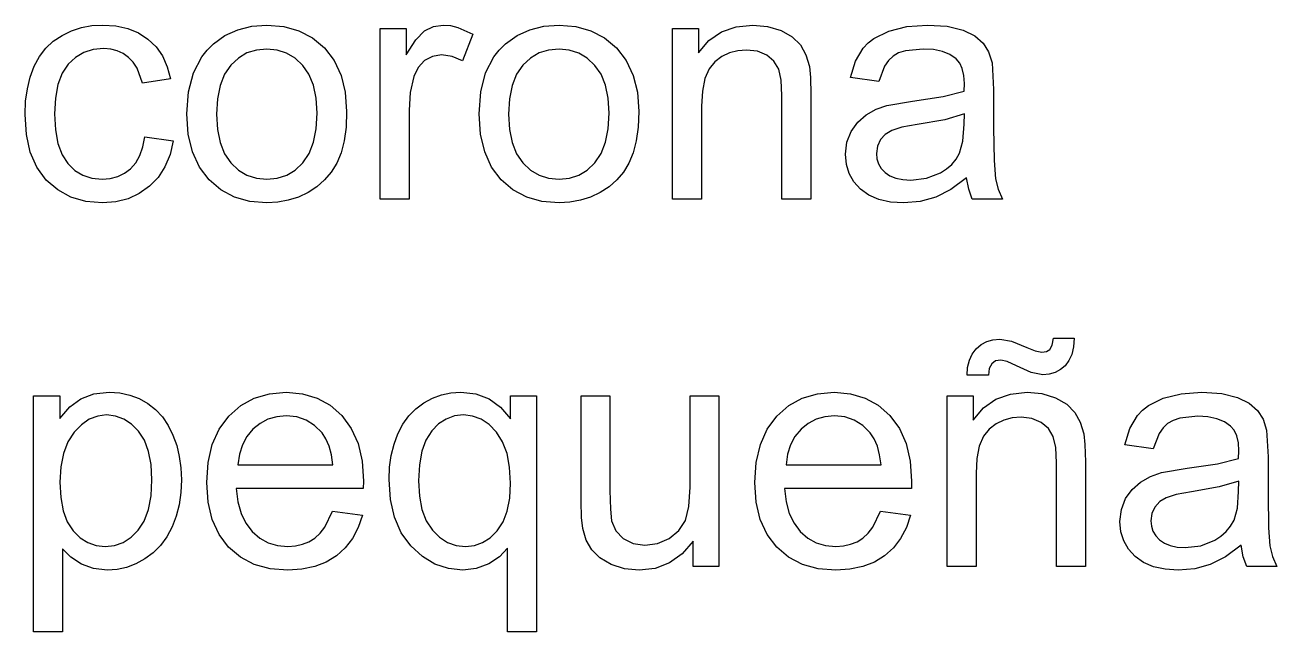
# Model space of a CAD drawing. Extents: x -1652 to 1470, y -458 to 1785.
# Drawn here: x -1629.9 to -1399, y 1299.4 to 1411.2 of the extents above; entities that cross this region are included whole.
import ezdxf

# ---------------------------------------------------------------- set-up
doc = ezdxf.new("R2010")
doc.units = 0
doc.layers.add('LAYER_1', color=7, linetype='CONTINUOUS')

msp = doc.modelspace()

# ---------------------------------------------------------------- linework, layer by layer
at = {"layer": 'LAYER_1', "color": 250}
for points in [[(-1607.8047, 1390.637), (-1602.6047, 1389.912), (-1603.1797, 1387.362), (-1604.1297, 1385.112), (-1605.3797, 1383.162), (-1606.9797, 1381.512), (-1608.8547, 1380.162), (-1610.9047, 1379.212), (-1613.1797, 1378.637), (-1615.6547, 1378.462), (-1618.7047, 1378.712), (-1621.4547, 1379.512), (-1623.9047, 1380.837), (-1626.0047, 1382.662), (-1627.7297, 1385.012), (-1628.9547, 1387.787), (-1629.6797, 1391.037), (-1629.9297, 1394.7369), (-1629.8297, 1397.187), (-1629.5047, 1399.487), (-1628.9797, 1401.637), (-1628.2297, 1403.637), (-1627.2797, 1405.412), (-1626.1047, 1406.962), (-1624.7297, 1408.2619), (-1623.1047, 1409.337), (-1621.3547, 1410.162), (-1619.5047, 1410.762), (-1617.6047, 1411.137), (-1615.6047, 1411.237), (-1613.1797, 1411.087), (-1610.9547, 1410.6119), (-1608.9797, 1409.787), (-1607.2547, 1408.6619), (-1605.7547, 1407.237), (-1604.5797, 1405.537), (-1603.6797, 1403.562), (-1603.0797, 1401.312), (-1608.2297, 1400.512), (-1609.2547, 1403.287), (-1609.9797, 1404.387), (-1610.8547, 1405.287), (-1611.8547, 1405.987), (-1612.9297, 1406.487), (-1614.1047, 1406.787), (-1615.4047, 1406.887), (-1617.3297, 1406.712), (-1619.0547, 1406.162), (-1620.6047, 1405.262), (-1621.9547, 1404.012), (-1623.0547, 1402.362), (-1623.8547, 1400.2869), (-1624.3047, 1397.787), (-1624.4797, 1394.887), (-1624.3297, 1391.937), (-1623.8547, 1389.412), (-1623.1047, 1387.337), (-1622.0547, 1385.687), (-1620.7297, 1384.437), (-1619.2547, 1383.537), (-1617.5797, 1383.012), (-1615.7047, 1382.812), (-1614.2047, 1382.937), (-1612.8297, 1383.312), (-1611.5797, 1383.912), (-1610.4797, 1384.737), (-1609.5047, 1385.837), (-1608.7547, 1387.162), (-1608.1797, 1388.787), (-1607.8047, 1390.637)], [(-1600.0547, 1394.862), (-1599.7547, 1398.937), (-1598.8297, 1402.437), (-1597.3047, 1405.387), (-1596.3297, 1406.6369), (-1595.1797, 1407.762), (-1593.0547, 1409.287), (-1590.6797, 1410.387), (-1588.1047, 1411.0369), (-1585.3047, 1411.237), (-1582.2047, 1410.987), (-1579.4047, 1410.187), (-1576.9047, 1408.862), (-1574.7047, 1407.012), (-1572.9047, 1404.6869), (-1571.6297, 1401.962), (-1570.8547, 1398.837), (-1570.6047, 1395.287), (-1570.7047, 1392.437), (-1571.0547, 1389.887), (-1571.6047, 1387.662), (-1572.4047, 1385.762), (-1573.4297, 1384.137), (-1574.6547, 1382.687), (-1576.0797, 1381.437), (-1577.7047, 1380.387), (-1579.4797, 1379.537), (-1581.3547, 1378.937), (-1583.2797, 1378.587), (-1585.3047, 1378.462), (-1588.4547, 1378.712), (-1591.2797, 1379.512), (-1593.7797, 1380.837), (-1595.9797, 1382.687), (-1597.7547, 1385.037), (-1599.0297, 1387.837), (-1599.8047, 1391.112), (-1600.0547, 1394.862)], [(-1564.4047, 1379.137), (-1564.4047, 1410.587), (-1559.6047, 1410.587), (-1559.6047, 1405.762), (-1557.8547, 1408.537), (-1556.2297, 1410.187), (-1554.5797, 1410.987), (-1552.8047, 1411.237), (-1551.4297, 1411.137), (-1550.0797, 1410.812), (-1547.3047, 1409.562), (-1549.2047, 1404.637), (-1551.1547, 1405.4619), (-1553.0797, 1405.737), (-1554.7297, 1405.4619), (-1556.2047, 1404.6869), (-1557.3797, 1403.437), (-1558.1797, 1401.762), (-1558.8547, 1398.812), (-1559.0797, 1395.5619), (-1559.0797, 1379.137), (-1564.4047, 1379.137)], [(-1546.1547, 1394.862), (-1545.8547, 1398.937), (-1544.9547, 1402.437), (-1543.4297, 1405.387), (-1542.4297, 1406.6369), (-1541.3047, 1407.762), (-1539.1547, 1409.287), (-1536.8047, 1410.387), (-1534.2297, 1411.0369), (-1531.4047, 1411.237), (-1528.3297, 1410.987), (-1525.5297, 1410.187), (-1523.0297, 1408.862), (-1520.8047, 1407.012), (-1519.0297, 1404.6869), (-1517.7297, 1401.962), (-1516.9547, 1398.837), (-1516.7047, 1395.287), (-1516.8297, 1392.437), (-1517.1547, 1389.887), (-1517.7297, 1387.662), (-1518.5297, 1385.762), (-1519.5297, 1384.137), (-1520.7547, 1382.687), (-1522.1797, 1381.437), (-1523.8297, 1380.387), (-1525.6047, 1379.537), (-1527.4547, 1378.937), (-1529.4047, 1378.587), (-1531.4047, 1378.462), (-1534.5547, 1378.712), (-1537.3797, 1379.512), (-1539.9047, 1380.837), (-1542.0797, 1382.687), (-1543.8797, 1385.037), (-1545.1297, 1387.837), (-1545.9047, 1391.112), (-1546.1547, 1394.862)], [(-1510.4547, 1379.137), (-1510.4547, 1410.587), (-1505.6547, 1410.587), (-1505.6547, 1406.112), (-1503.7547, 1408.362), (-1501.4297, 1409.962), (-1498.7547, 1410.937), (-1495.6797, 1411.237), (-1492.9547, 1410.987), (-1490.4547, 1410.2369), (-1488.3797, 1409.0369), (-1486.8797, 1407.562), (-1485.8797, 1405.737), (-1485.2297, 1403.612), (-1485.0047, 1401.587), (-1484.9297, 1398.437), (-1484.9297, 1379.137), (-1490.2797, 1379.137), (-1490.2797, 1398.237), (-1490.4297, 1401.0869), (-1490.8797, 1403.112), (-1491.7547, 1404.562), (-1493.0797, 1405.687), (-1494.8047, 1406.412), (-1496.8047, 1406.6369), (-1498.4297, 1406.512), (-1499.9547, 1406.112), (-1501.3547, 1405.437), (-1502.6547, 1404.487), (-1503.7297, 1403.162), (-1504.5047, 1401.362), (-1504.9547, 1399.062), (-1505.1297, 1396.287), (-1505.1297, 1379.137), (-1510.4547, 1379.137)], [(-1456.2047, 1383.062), (-1459.1047, 1380.912), (-1461.9047, 1379.512), (-1464.7547, 1378.712), (-1467.8047, 1378.462), (-1470.2547, 1378.612), (-1472.3797, 1379.087), (-1474.2297, 1379.887), (-1475.7797, 1380.987), (-1477.0047, 1382.337), (-1477.8547, 1383.862), (-1478.3797, 1385.562), (-1478.5547, 1387.437), (-1478.3047, 1389.637), (-1477.5047, 1391.637), (-1476.3047, 1393.362), (-1474.7547, 1394.687), (-1472.9297, 1395.712), (-1470.9047, 1396.437), (-1466.1797, 1397.237), (-1460.5547, 1398.087), (-1456.6547, 1399.062), (-1456.6297, 1400.437), (-1456.7297, 1401.962), (-1457.0047, 1403.212), (-1457.4797, 1404.237), (-1458.1297, 1405.037), (-1459.2797, 1405.812), (-1460.6797, 1406.362), (-1462.3297, 1406.712), (-1464.2297, 1406.812), (-1467.5047, 1406.487), (-1468.7547, 1406.087), (-1469.7797, 1405.4869), (-1470.6297, 1404.712), (-1471.3547, 1403.662), (-1472.4297, 1400.812), (-1477.6547, 1401.562), (-1476.7047, 1404.587), (-1475.3047, 1406.962), (-1474.4047, 1407.937), (-1473.3047, 1408.787), (-1470.5797, 1410.137), (-1467.2547, 1410.962), (-1463.4297, 1411.237), (-1459.7797, 1411.0119), (-1456.8547, 1410.287), (-1454.6797, 1409.237), (-1453.1547, 1407.912), (-1452.1547, 1406.287), (-1451.5047, 1404.2869), (-1451.2297, 1399.387), (-1451.2297, 1392.312), (-1451.1547, 1386.262), (-1450.9047, 1382.912), (-1450.4047, 1380.987), (-1449.6047, 1379.137), (-1455.1797, 1379.137), (-1455.8297, 1380.962), (-1456.2047, 1383.062)], [(-1594.6047, 1394.837), (-1594.4297, 1392.012), (-1593.9297, 1389.562), (-1593.1047, 1387.512), (-1591.9547, 1385.812), (-1590.5547, 1384.512), (-1588.9797, 1383.562), (-1587.2297, 1383.012), (-1585.3047, 1382.812), (-1583.4047, 1383.012), (-1581.6547, 1383.562), (-1580.0797, 1384.512), (-1578.6797, 1385.837), (-1577.5297, 1387.537), (-1576.7047, 1389.637), (-1576.2047, 1392.137), (-1576.0547, 1395.012), (-1576.2047, 1397.737), (-1576.7047, 1400.137), (-1577.5547, 1402.162), (-1578.7047, 1403.812), (-1580.1047, 1405.137), (-1581.6797, 1406.062), (-1583.4047, 1406.6369), (-1585.3047, 1406.812), (-1587.2297, 1406.6369), (-1588.9797, 1406.087), (-1590.5547, 1405.137), (-1591.9547, 1403.837), (-1593.1047, 1402.162), (-1593.9297, 1400.112), (-1594.4297, 1397.662), (-1594.6047, 1394.837)], [(-1540.7047, 1394.837), (-1540.5297, 1392.012), (-1540.0547, 1389.562), (-1539.2297, 1387.512), (-1538.0797, 1385.812), (-1536.6547, 1384.512), (-1535.0797, 1383.562), (-1533.3297, 1383.012), (-1531.4047, 1382.812), (-1529.5047, 1383.012), (-1527.7797, 1383.562), (-1526.2047, 1384.512), (-1524.8047, 1385.837), (-1523.6297, 1387.537), (-1522.8297, 1389.637), (-1522.3297, 1392.137), (-1522.1547, 1395.012), (-1522.3297, 1397.737), (-1522.8297, 1400.137), (-1523.6547, 1402.162), (-1524.8047, 1403.812), (-1526.2297, 1405.137), (-1527.7797, 1406.062), (-1529.5297, 1406.6369), (-1531.4047, 1406.812), (-1533.3297, 1406.6369), (-1535.0797, 1406.087), (-1536.6547, 1405.137), (-1538.0797, 1403.837), (-1539.2297, 1402.162), (-1540.0547, 1400.112), (-1540.5297, 1397.662), (-1540.7047, 1394.837)], [(-1456.6297, 1394.887), (-1460.2547, 1393.787), (-1465.3547, 1392.887), (-1468.1797, 1392.3869), (-1470.0297, 1391.812), (-1471.2297, 1391.087), (-1472.1297, 1390.112), (-1472.6797, 1388.912), (-1472.8547, 1387.587), (-1472.7547, 1386.562), (-1472.4547, 1385.637), (-1471.9547, 1384.812), (-1471.2547, 1384.062), (-1470.3547, 1383.437), (-1469.2547, 1382.987), (-1467.9797, 1382.737), (-1466.5297, 1382.637), (-1463.6047, 1382.987), (-1461.0297, 1383.987), (-1459.9297, 1384.712), (-1458.9547, 1385.562), (-1458.1547, 1386.537), (-1457.5047, 1387.637), (-1456.8797, 1389.862), (-1456.6547, 1392.937), (-1456.6297, 1394.887)], [(-1456.1297, 1346.687), (-1456.0297, 1348.137), (-1455.7047, 1349.437), (-1455.1797, 1350.562), (-1454.4297, 1351.562), (-1453.5297, 1352.337), (-1452.5047, 1352.912), (-1451.3797, 1353.237), (-1450.1047, 1353.362), (-1447.9547, 1352.962), (-1445.1297, 1351.812), (-1443.5547, 1351.162), (-1442.3297, 1350.937), (-1441.5047, 1351.062), (-1440.8797, 1351.437), (-1440.4547, 1352.212), (-1440.1797, 1353.487), (-1436.3547, 1353.487), (-1436.5047, 1351.912), (-1436.8297, 1350.537), (-1437.3547, 1349.387), (-1438.0547, 1348.437), (-1438.9047, 1347.712), (-1439.8797, 1347.187), (-1440.9547, 1346.862), (-1442.1297, 1346.762), (-1444.2797, 1347.162), (-1447.0297, 1348.412), (-1448.7547, 1349.212), (-1449.9297, 1349.487), (-1450.8547, 1349.312), (-1451.5547, 1348.762), (-1452.0297, 1347.912), (-1452.1797, 1346.687), (-1456.1297, 1346.687)], [(-1628.3547, 1299.362), (-1628.3547, 1342.862), (-1623.5047, 1342.862), (-1623.5047, 1338.737), (-1621.6797, 1340.837), (-1619.6297, 1342.337), (-1617.2297, 1343.237), (-1614.3797, 1343.537), (-1612.4297, 1343.412), (-1610.6047, 1343.012), (-1608.8797, 1342.387), (-1607.2797, 1341.462), (-1605.8547, 1340.337), (-1604.5797, 1338.987), (-1603.5297, 1337.412), (-1602.6547, 1335.637), (-1601.9547, 1333.712), (-1601.4797, 1331.687), (-1601.1797, 1329.587), (-1601.0797, 1327.387), (-1601.1797, 1325.037), (-1601.5047, 1322.812), (-1602.0547, 1320.712), (-1602.8047, 1318.712), (-1603.7547, 1316.912), (-1604.9297, 1315.312), (-1606.2797, 1313.937), (-1607.8297, 1312.812), (-1609.5047, 1311.912), (-1611.2047, 1311.262), (-1612.9547, 1310.887), (-1614.7547, 1310.762), (-1617.3047, 1311.037), (-1619.5297, 1311.862), (-1621.4797, 1313.137), (-1623.0047, 1314.712), (-1623.0047, 1299.362), (-1628.3547, 1299.362)], [(-1573.1797, 1321.612), (-1567.6797, 1320.862), (-1568.4547, 1318.612), (-1569.5297, 1316.612), (-1570.8547, 1314.862), (-1572.4797, 1313.412), (-1574.3547, 1312.237), (-1576.4797, 1311.412), (-1578.8547, 1310.912), (-1581.4547, 1310.762), (-1584.7297, 1311.012), (-1587.6297, 1311.812), (-1590.1797, 1313.137), (-1592.3797, 1314.987), (-1594.1297, 1317.312), (-1595.4047, 1320.087), (-1596.1547, 1323.262), (-1596.4047, 1326.887), (-1596.1547, 1330.612), (-1595.3797, 1333.912), (-1594.1047, 1336.762), (-1592.3297, 1339.162), (-1590.1297, 1341.087), (-1587.6547, 1342.437), (-1584.8547, 1343.262), (-1581.7547, 1343.537), (-1578.7547, 1343.262), (-1576.0547, 1342.462), (-1573.6297, 1341.137), (-1571.4797, 1339.262), (-1569.7297, 1336.887), (-1568.4797, 1334.087), (-1567.7297, 1330.862), (-1567.4797, 1327.187), (-1567.5297, 1325.787), (-1590.9547, 1325.787), (-1590.6547, 1323.337), (-1590.0547, 1321.212), (-1589.1797, 1319.387), (-1588.0047, 1317.862), (-1586.6297, 1316.662), (-1585.0547, 1315.812), (-1583.3547, 1315.287), (-1581.4547, 1315.112), (-1580.0547, 1315.212), (-1578.7547, 1315.512), (-1577.5547, 1315.987), (-1576.4797, 1316.662), (-1575.4797, 1317.562), (-1574.6047, 1318.662), (-1573.1797, 1321.612)], [(-1540.9047, 1299.362), (-1540.9047, 1314.787), (-1542.4047, 1313.212), (-1544.3797, 1311.912), (-1546.6797, 1311.037), (-1549.1297, 1310.762), (-1551.8297, 1311.037), (-1554.3297, 1311.862), (-1556.6297, 1313.262), (-1558.7547, 1315.212), (-1560.5297, 1317.662), (-1561.7797, 1320.512), (-1562.5297, 1323.762), (-1562.7797, 1327.437), (-1562.6797, 1329.737), (-1562.3797, 1331.912), (-1561.8547, 1333.987), (-1561.1547, 1335.912), (-1560.2297, 1337.687), (-1559.1297, 1339.212), (-1557.8547, 1340.512), (-1556.3797, 1341.612), (-1554.7797, 1342.437), (-1553.1047, 1343.062), (-1551.3547, 1343.412), (-1549.5297, 1343.537), (-1546.7797, 1343.237), (-1544.3297, 1342.312), (-1542.1797, 1340.787), (-1540.3547, 1338.662), (-1540.3547, 1342.862), (-1535.5797, 1342.862), (-1535.5797, 1299.362), (-1540.9047, 1299.362)], [(-1506.6797, 1311.412), (-1506.6797, 1316.087), (-1508.6797, 1313.762), (-1511.0047, 1312.087), (-1513.6547, 1311.087), (-1516.6297, 1310.762), (-1519.3047, 1311.012), (-1521.8047, 1311.812), (-1523.9047, 1313.012), (-1525.3797, 1314.487), (-1526.3797, 1316.287), (-1527.0297, 1318.437), (-1527.2797, 1320.462), (-1527.3547, 1323.412), (-1527.3547, 1342.862), (-1522.0297, 1342.862), (-1522.0297, 1325.462), (-1521.9297, 1321.987), (-1521.7047, 1319.862), (-1520.9047, 1317.987), (-1519.5547, 1316.562), (-1517.7547, 1315.662), (-1515.5547, 1315.362), (-1513.2297, 1315.662), (-1511.0797, 1316.587), (-1509.2797, 1318.037), (-1508.1047, 1319.912), (-1507.4547, 1322.512), (-1507.2297, 1326.062), (-1507.2297, 1342.862), (-1501.9047, 1342.862), (-1501.9047, 1311.412), (-1506.6797, 1311.412)], [(-1472.0797, 1321.612), (-1466.5547, 1320.862), (-1467.3297, 1318.612), (-1468.4047, 1316.612), (-1469.7297, 1314.862), (-1471.3547, 1313.412), (-1473.2297, 1312.237), (-1475.3547, 1311.412), (-1477.7297, 1310.912), (-1480.3297, 1310.762), (-1483.6047, 1311.012), (-1486.5047, 1311.812), (-1489.0547, 1313.137), (-1491.2547, 1314.987), (-1493.0047, 1317.312), (-1494.2797, 1320.087), (-1495.0297, 1323.262), (-1495.2797, 1326.887), (-1495.0297, 1330.612), (-1494.2547, 1333.912), (-1492.9797, 1336.762), (-1491.2047, 1339.162), (-1489.0297, 1341.087), (-1486.5297, 1342.437), (-1483.7297, 1343.262), (-1480.6297, 1343.537), (-1477.6297, 1343.262), (-1474.9297, 1342.462), (-1472.5047, 1341.137), (-1470.3547, 1339.262), (-1468.6047, 1336.887), (-1467.3797, 1334.087), (-1466.6297, 1330.862), (-1466.3797, 1327.187), (-1466.4047, 1325.787), (-1489.8297, 1325.787), (-1489.5297, 1323.337), (-1488.9547, 1321.212), (-1488.0547, 1319.387), (-1486.9047, 1317.862), (-1485.5047, 1316.662), (-1483.9547, 1315.812), (-1482.2297, 1315.287), (-1480.3297, 1315.112), (-1478.9297, 1315.212), (-1477.6297, 1315.512), (-1476.4297, 1315.987), (-1475.3547, 1316.662), (-1474.3797, 1317.562), (-1473.5047, 1318.662), (-1472.0797, 1321.612)], [(-1459.8047, 1311.412), (-1459.8047, 1342.862), (-1455.0297, 1342.862), (-1455.0297, 1338.412), (-1453.1047, 1340.662), (-1450.8047, 1342.262), (-1448.1047, 1343.212), (-1445.0297, 1343.537), (-1442.3047, 1343.287), (-1439.8047, 1342.512), (-1437.7297, 1341.337), (-1436.2547, 1339.837), (-1435.2547, 1338.037), (-1434.6047, 1335.912), (-1434.3797, 1333.887), (-1434.3047, 1330.737), (-1434.3047, 1311.412), (-1439.6297, 1311.412), (-1439.6297, 1330.537), (-1439.7797, 1333.387), (-1440.2547, 1335.387), (-1441.1047, 1336.837), (-1442.4547, 1337.962), (-1444.1797, 1338.687), (-1446.1547, 1338.937), (-1447.8047, 1338.812), (-1449.3297, 1338.387), (-1450.7297, 1337.712), (-1452.0297, 1336.762), (-1453.1047, 1335.462), (-1453.8797, 1333.637), (-1454.3297, 1331.362), (-1454.4797, 1328.587), (-1454.4797, 1311.412), (-1459.8047, 1311.412)], [(-1405.5547, 1315.362), (-1408.4797, 1313.212), (-1411.2797, 1311.787), (-1414.1297, 1311.012), (-1417.1797, 1310.762), (-1419.6047, 1310.912), (-1421.7547, 1311.387), (-1423.6047, 1312.162), (-1425.1297, 1313.287), (-1426.3547, 1314.612), (-1427.2297, 1316.137), (-1427.7547, 1317.837), (-1427.9297, 1319.712), (-1427.6547, 1321.937), (-1426.8797, 1323.937), (-1425.6547, 1325.637), (-1424.1297, 1326.987), (-1422.3047, 1327.987), (-1420.2797, 1328.737), (-1415.5297, 1329.537), (-1409.9297, 1330.362), (-1406.0297, 1331.362), (-1405.9797, 1332.737), (-1406.0797, 1334.237), (-1406.3547, 1335.512), (-1406.8297, 1336.537), (-1407.5047, 1337.312), (-1408.6547, 1338.112), (-1410.0547, 1338.662), (-1411.6797, 1339.012), (-1413.5797, 1339.112), (-1416.8547, 1338.787), (-1418.1297, 1338.362), (-1419.1547, 1337.787), (-1419.9797, 1337.012), (-1420.7047, 1335.962), (-1421.8047, 1333.112), (-1427.0297, 1333.837), (-1426.0797, 1336.862), (-1424.6797, 1339.262), (-1423.7547, 1340.237), (-1422.6797, 1341.087), (-1419.9547, 1342.437), (-1416.6297, 1343.262), (-1412.8047, 1343.537), (-1409.1297, 1343.312), (-1406.2297, 1342.587), (-1404.0547, 1341.512), (-1402.5297, 1340.212), (-1401.5047, 1338.587), (-1400.8547, 1336.562), (-1400.6047, 1331.662), (-1400.6047, 1324.612), (-1400.5047, 1318.562), (-1400.2547, 1315.212), (-1399.7797, 1313.287), (-1398.9547, 1311.412), (-1404.5297, 1311.412), (-1405.1797, 1313.237), (-1405.5547, 1315.362)], [(-1623.5047, 1326.962), (-1623.3547, 1324.137), (-1622.8797, 1321.687), (-1622.1297, 1319.662), (-1621.0547, 1318.012), (-1619.7547, 1316.737), (-1618.3547, 1315.837), (-1616.8047, 1315.287), (-1615.1297, 1315.112), (-1613.4047, 1315.312), (-1611.8297, 1315.862), (-1610.3797, 1316.812), (-1609.0547, 1318.112), (-1607.9547, 1319.812), (-1607.1547, 1321.937), (-1606.6797, 1324.462), (-1606.5297, 1327.387), (-1606.6797, 1330.212), (-1607.1547, 1332.637), (-1607.9047, 1334.687), (-1609.0047, 1336.387), (-1610.2797, 1337.687), (-1611.7047, 1338.612), (-1613.2297, 1339.162), (-1614.8797, 1339.362), (-1616.5297, 1339.162), (-1618.0797, 1338.562), (-1619.5297, 1337.562), (-1620.8797, 1336.187), (-1622.0297, 1334.412), (-1622.8547, 1332.287), (-1623.3297, 1329.812), (-1623.5047, 1326.962)], [(-1590.6547, 1330.137), (-1573.1297, 1330.137), (-1573.3797, 1332.012), (-1573.8047, 1333.612), (-1574.4047, 1334.987), (-1575.1297, 1336.087), (-1576.5047, 1337.437), (-1578.0547, 1338.412), (-1579.8047, 1338.987), (-1581.7297, 1339.187), (-1583.4797, 1339.012), (-1585.1047, 1338.562), (-1586.5547, 1337.787), (-1587.8797, 1336.712), (-1588.9797, 1335.387), (-1589.8297, 1333.862), (-1590.3797, 1332.112), (-1590.6547, 1330.137)], [(-1557.3297, 1327.237), (-1557.1797, 1324.387), (-1556.7047, 1321.937), (-1555.9047, 1319.862), (-1554.7797, 1318.137), (-1553.4547, 1316.812), (-1551.9797, 1315.862), (-1550.4047, 1315.312), (-1548.6797, 1315.112), (-1547.0297, 1315.287), (-1545.5047, 1315.837), (-1544.1047, 1316.737), (-1542.8047, 1317.987), (-1541.7297, 1319.637), (-1540.9797, 1321.637), (-1540.5047, 1324.012), (-1540.3547, 1326.762), (-1540.5297, 1329.712), (-1541.0047, 1332.262), (-1541.8297, 1334.412), (-1542.9547, 1336.187), (-1544.3047, 1337.587), (-1545.7797, 1338.562), (-1547.3547, 1339.162), (-1549.0297, 1339.362), (-1550.7047, 1339.187), (-1552.2297, 1338.612), (-1553.6547, 1337.712), (-1554.9047, 1336.412), (-1555.9797, 1334.737), (-1556.7297, 1332.662), (-1557.1797, 1330.162), (-1557.3297, 1327.237)], [(-1489.5297, 1330.137), (-1472.0047, 1330.137), (-1472.2547, 1332.012), (-1472.6797, 1333.612), (-1473.2797, 1334.987), (-1474.0297, 1336.087), (-1475.3797, 1337.437), (-1476.9297, 1338.412), (-1478.6797, 1338.987), (-1480.6047, 1339.187), (-1482.3547, 1339.012), (-1483.9797, 1338.562), (-1485.4547, 1337.787), (-1486.7547, 1336.712), (-1487.8797, 1335.387), (-1488.7047, 1333.862), (-1489.2547, 1332.112), (-1489.5297, 1330.137)], [(-1405.9797, 1327.187), (-1409.6297, 1326.087), (-1414.7047, 1325.187), (-1417.5297, 1324.687), (-1419.3797, 1324.112), (-1420.5797, 1323.387), (-1421.4797, 1322.387), (-1422.0297, 1321.212), (-1422.2297, 1319.862), (-1422.1297, 1318.862), (-1421.8297, 1317.937), (-1421.3297, 1317.087), (-1420.6047, 1316.337), (-1419.7047, 1315.737), (-1418.6297, 1315.287), (-1417.3547, 1315.012), (-1415.8797, 1314.937), (-1412.9797, 1315.262), (-1410.4047, 1316.287), (-1409.2797, 1317.012), (-1408.3297, 1317.862), (-1407.5297, 1318.837), (-1406.8797, 1319.937), (-1406.2297, 1322.162), (-1406.0297, 1325.237), (-1405.9797, 1327.187)]]:
    msp.add_lwpolyline(points, close=True, dxfattribs=at)

doc.saveas('drawing.dxf')
